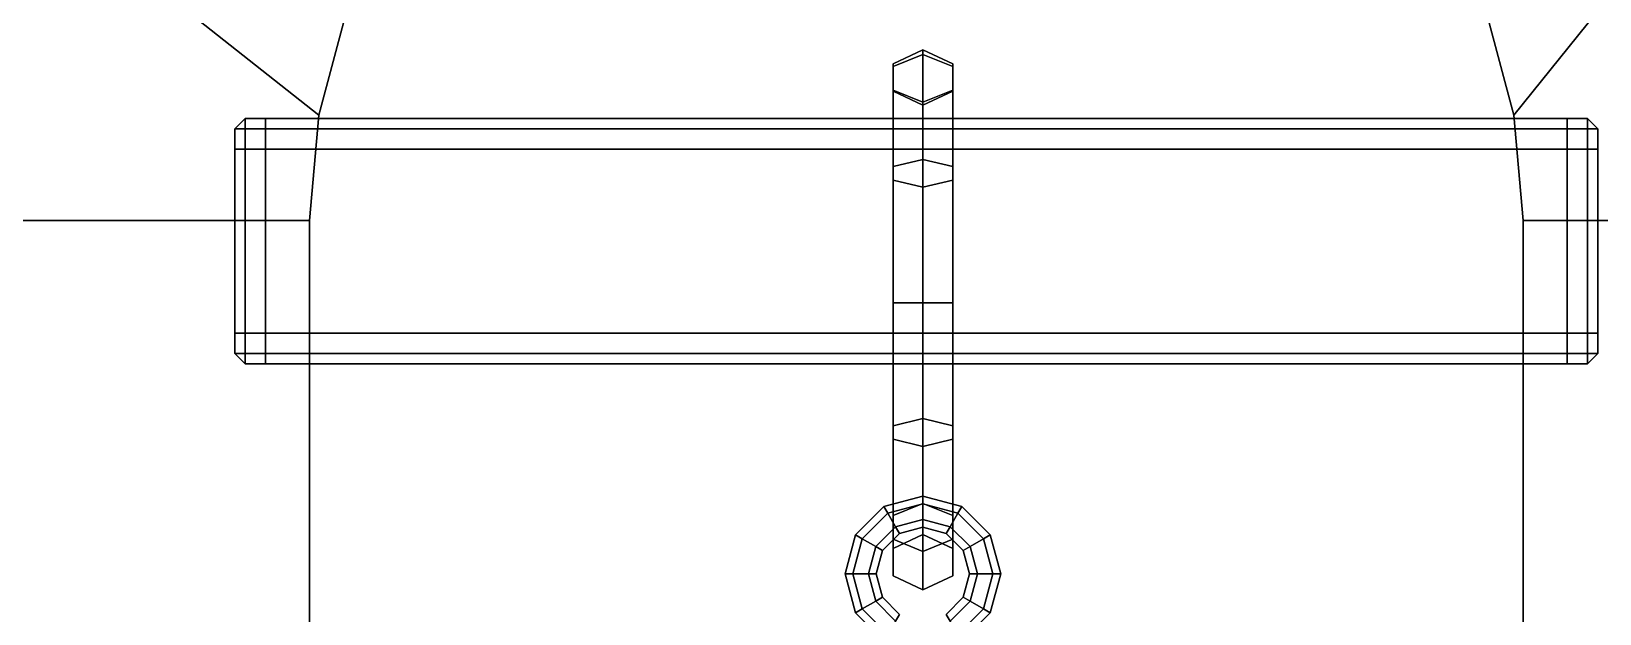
# Model space of a CAD drawing. Header units: metres. Extents: x -14.1 to 14.1, y -13.2 to 13.2.
# Drawn here: x -3.047 to -0.761, y -4.89 to -4.042 of the extents above; entities that cross this region are included whole.
import ezdxf

# ---------------------------------------------------------------- set-up
doc = ezdxf.new("R2010")
doc.units = ezdxf.units.M

msp = doc.modelspace()

# ---------------------------------------------------------------- linework, layer by layer
at = {"layer": 'beam1', "color": 19}
for points in [[(-2.73579, -4.18344, 17.5966), (-2.73579, -4.16855, 17.5817), (-2.75068, -4.18344, 17.5817)], [(-2.75068, -4.18344, 17.5817), (-2.73579, -4.16855, 17.5817), (-2.73579, -4.16855, 17.5519), (-2.75068, -4.18344, 17.5519)], [(-2.75068, -4.18344, 17.5519), (-2.73579, -4.16855, 17.5519), (-2.73579, -4.16855, 17.284), (-2.75068, -4.18344, 17.284)], [(-2.73579, -4.16855, 17.2542), (-2.75068, -4.18344, 17.2542), (-2.75068, -4.18344, 17.284), (-2.73579, -4.16855, 17.284)], [(-2.73579, -4.16855, 17.2542), (-2.73579, -4.18344, 17.2393), (-2.75068, -4.18344, 17.2542)], [(-2.73579, -4.18344, 17.5966), (-2.75068, -4.18344, 17.5817), (-2.75068, -4.21327, 17.5817), (-2.73579, -4.21327, 17.5966)], [(-2.75068, -4.18344, 17.2542), (-2.73579, -4.18344, 17.2393), (-2.73579, -4.21327, 17.2393), (-2.75068, -4.21327, 17.2542)], [(-2.75068, -4.18344, 17.5817), (-2.75068, -4.18344, 17.5519), (-2.75068, -4.21327, 17.5519), (-2.75068, -4.21327, 17.5817)], [(-2.75068, -4.21327, 17.284), (-2.75068, -4.21327, 17.5519), (-2.75068, -4.18344, 17.5519), (-2.75068, -4.18344, 17.284)], [(-2.75068, -4.18344, 17.2542), (-2.75068, -4.21327, 17.2542), (-2.75068, -4.21327, 17.284), (-2.75068, -4.18344, 17.284)], [(-2.73579, -4.18344, 17.2393), (-2.73579, -4.16855, 17.2542), (-2.70596, -4.16855, 17.2542), (-2.70596, -4.18344, 17.2393)], [(-2.73579, -4.16855, 17.2542), (-2.73579, -4.16855, 17.284), (-2.70596, -4.16855, 17.284), (-2.70596, -4.16855, 17.2542)], [(-2.73579, -4.16855, 17.284), (-2.73579, -4.16855, 17.5519), (-2.70596, -4.16855, 17.5519), (-2.70596, -4.16855, 17.284)], [(-2.73579, -4.16855, 17.5817), (-2.70596, -4.16855, 17.5817), (-2.70596, -4.16855, 17.5519), (-2.73579, -4.16855, 17.5519)], [(-2.73579, -4.16855, 17.5817), (-2.73579, -4.18344, 17.5966), (-2.70596, -4.18344, 17.5966), (-2.70596, -4.16855, 17.5817)], [(-2.73579, -4.18344, 17.2393), (-2.70596, -4.18344, 17.2393), (-2.70596, -4.21327, 17.2393), (-2.73579, -4.21327, 17.2393)], [(-2.73579, -4.18344, 17.5966), (-2.73579, -4.21327, 17.5966), (-2.70596, -4.21327, 17.5966), (-2.70596, -4.18344, 17.5966)], [(-2.70596, -4.16855, 17.5817), (-2.70596, -4.18344, 17.5966), (-0.808516, -4.18344, 17.5966), (-0.808516, -4.16855, 17.5817)], [(-0.808516, -4.16855, 17.5519), (-2.70596, -4.16855, 17.5519), (-2.70596, -4.16855, 17.5817), (-0.808516, -4.16855, 17.5817)], [(-2.70596, -4.16855, 17.5519), (-0.808516, -4.16855, 17.5519), (-0.808516, -4.16855, 17.284), (-2.70596, -4.16855, 17.284)], [(-2.70596, -4.16855, 17.284), (-0.808516, -4.16855, 17.284), (-0.808516, -4.16855, 17.2542), (-2.70596, -4.16855, 17.2542)], [(-0.808516, -4.16855, 17.2542), (-0.808516, -4.18344, 17.2393), (-2.70596, -4.18344, 17.2393), (-2.70596, -4.16855, 17.2542)], [(-0.808516, -4.18344, 17.5966), (-2.70596, -4.18344, 17.5966), (-2.70596, -4.21327, 17.5966), (-0.808516, -4.21327, 17.5966)], [(-2.70596, -4.18344, 17.2393), (-0.808516, -4.18344, 17.2393), (-0.808516, -4.21327, 17.2393), (-2.70596, -4.21327, 17.2393)], [(-0.778686, -4.18344, 17.5966), (-0.778686, -4.16855, 17.5817), (-0.808516, -4.16855, 17.5817), (-0.808516, -4.18344, 17.5966)], [(-0.778686, -4.16855, 17.5817), (-0.778686, -4.16855, 17.5519), (-0.808516, -4.16855, 17.5519), (-0.808516, -4.16855, 17.5817)], [(-0.778686, -4.16855, 17.5519), (-0.778686, -4.16855, 17.284), (-0.808516, -4.16855, 17.284), (-0.808516, -4.16855, 17.5519)], [(-0.778686, -4.16855, 17.2542), (-0.808516, -4.16855, 17.2542), (-0.808516, -4.16855, 17.284), (-0.778686, -4.16855, 17.284)], [(-0.778686, -4.16855, 17.2542), (-0.778686, -4.18344, 17.2393), (-0.808516, -4.18344, 17.2393), (-0.808516, -4.16855, 17.2542)], [(-0.778686, -4.18344, 17.5966), (-0.808516, -4.18344, 17.5966), (-0.808516, -4.21327, 17.5966), (-0.778686, -4.21327, 17.5966)], [(-0.778686, -4.18344, 17.2393), (-0.778686, -4.21327, 17.2393), (-0.808516, -4.21327, 17.2393), (-0.808516, -4.18344, 17.2393)], [(-0.778686, -4.16855, 17.5817), (-0.778686, -4.18344, 17.5966), (-0.763792, -4.18344, 17.5817)], [(-0.778686, -4.16855, 17.5817), (-0.763792, -4.18344, 17.5817), (-0.763792, -4.18344, 17.5519), (-0.778686, -4.16855, 17.5519)], [(-0.763792, -4.18344, 17.284), (-0.778686, -4.16855, 17.284), (-0.778686, -4.16855, 17.5519), (-0.763792, -4.18344, 17.5519)], [(-0.763792, -4.18344, 17.2542), (-0.778686, -4.16855, 17.2542), (-0.778686, -4.16855, 17.284), (-0.763792, -4.18344, 17.284)], [(-0.778686, -4.18344, 17.2393), (-0.778686, -4.16855, 17.2542), (-0.763792, -4.18344, 17.2542)], [(-0.778686, -4.18344, 17.2393), (-0.763792, -4.18344, 17.2542), (-0.763792, -4.21327, 17.2542), (-0.778686, -4.21327, 17.2393)], [(-0.763792, -4.18344, 17.5817), (-0.778686, -4.18344, 17.5966), (-0.778686, -4.21327, 17.5966), (-0.763792, -4.21327, 17.5817)], [(-0.763792, -4.18344, 17.2542), (-0.763792, -4.18344, 17.284), (-0.763792, -4.21327, 17.284), (-0.763792, -4.21327, 17.2542)], [(-0.763792, -4.21327, 17.5519), (-0.763792, -4.21327, 17.284), (-0.763792, -4.18344, 17.284), (-0.763792, -4.18344, 17.5519)], [(-0.763792, -4.18344, 17.5817), (-0.763792, -4.21327, 17.5817), (-0.763792, -4.21327, 17.5519), (-0.763792, -4.18344, 17.5519)], [(-2.75068, -4.48117, 17.5817), (-2.73579, -4.48117, 17.5966), (-2.73579, -4.21327, 17.5966), (-2.75068, -4.21327, 17.5817)], [(-2.75068, -4.21327, 17.2542), (-2.73579, -4.21327, 17.2393), (-2.73579, -4.48117, 17.2393), (-2.75068, -4.48117, 17.2542)], [(-2.75068, -4.48117, 17.284), (-2.75068, -4.21327, 17.284), (-2.75068, -4.21327, 17.2542), (-2.75068, -4.48117, 17.2542)], [(-2.75068, -4.48117, 17.284), (-2.75068, -4.48117, 17.5519), (-2.75068, -4.21327, 17.5519), (-2.75068, -4.21327, 17.284)], [(-2.75068, -4.21327, 17.5519), (-2.75068, -4.48117, 17.5519), (-2.75068, -4.48117, 17.5817), (-2.75068, -4.21327, 17.5817)], [(-2.73579, -4.48117, 17.2393), (-2.73579, -4.21327, 17.2393), (-2.70596, -4.21327, 17.2393), (-2.70596, -4.48117, 17.2393)], [(-2.73579, -4.21327, 17.5966), (-2.73579, -4.48117, 17.5966), (-2.70596, -4.48117, 17.5966), (-2.70596, -4.21327, 17.5966)], [(-2.70596, -4.48117, 17.5966), (-0.808516, -4.48117, 17.5966), (-0.808516, -4.21327, 17.5966), (-2.70596, -4.21327, 17.5966)], [(-0.808516, -4.48117, 17.2393), (-2.70596, -4.48117, 17.2393), (-2.70596, -4.21327, 17.2393), (-0.808516, -4.21327, 17.2393)], [(-0.778686, -4.48117, 17.5966), (-0.778686, -4.21327, 17.5966), (-0.808516, -4.21327, 17.5966), (-0.808516, -4.48117, 17.5966)], [(-0.778686, -4.21327, 17.2393), (-0.778686, -4.48117, 17.2393), (-0.808516, -4.48117, 17.2393), (-0.808516, -4.21327, 17.2393)], [(-0.763792, -4.21327, 17.5817), (-0.778686, -4.21327, 17.5966), (-0.778686, -4.48117, 17.5966), (-0.763792, -4.48117, 17.5817)], [(-0.763792, -4.48117, 17.2542), (-0.778686, -4.48117, 17.2393), (-0.778686, -4.21327, 17.2393), (-0.763792, -4.21327, 17.2542)], [(-0.763792, -4.48117, 17.5519), (-0.763792, -4.21327, 17.5519), (-0.763792, -4.21327, 17.5817), (-0.763792, -4.48117, 17.5817)], [(-0.763792, -4.48117, 17.5519), (-0.763792, -4.48117, 17.284), (-0.763792, -4.21327, 17.284), (-0.763792, -4.21327, 17.5519)], [(-0.763792, -4.21327, 17.284), (-0.763792, -4.48117, 17.284), (-0.763792, -4.48117, 17.2542), (-0.763792, -4.21327, 17.2542)], [(-2.73579, -4.51095, 17.2393), (-2.75068, -4.51095, 17.2542), (-2.75068, -4.48117, 17.2542), (-2.73579, -4.48117, 17.2393)], [(-2.75068, -4.51095, 17.5817), (-2.73579, -4.51095, 17.5966), (-2.73579, -4.48117, 17.5966), (-2.75068, -4.48117, 17.5817)], [(-2.75068, -4.51095, 17.2542), (-2.75068, -4.51095, 17.284), (-2.75068, -4.48117, 17.284), (-2.75068, -4.48117, 17.2542)], [(-2.75068, -4.48117, 17.5519), (-2.75068, -4.48117, 17.284), (-2.75068, -4.51095, 17.284), (-2.75068, -4.51095, 17.5519)], [(-2.75068, -4.51095, 17.5817), (-2.75068, -4.48117, 17.5817), (-2.75068, -4.48117, 17.5519), (-2.75068, -4.51095, 17.5519)], [(-2.73579, -4.51095, 17.5966), (-2.70596, -4.51095, 17.5966), (-2.70596, -4.48117, 17.5966), (-2.73579, -4.48117, 17.5966)], [(-2.73579, -4.51095, 17.2393), (-2.73579, -4.48117, 17.2393), (-2.70596, -4.48117, 17.2393), (-2.70596, -4.51095, 17.2393)], [(-0.808516, -4.51095, 17.2393), (-2.70596, -4.51095, 17.2393), (-2.70596, -4.48117, 17.2393), (-0.808516, -4.48117, 17.2393)], [(-2.70596, -4.51095, 17.5966), (-0.808516, -4.51095, 17.5966), (-0.808516, -4.48117, 17.5966), (-2.70596, -4.48117, 17.5966)], [(-0.778686, -4.51095, 17.5966), (-0.778686, -4.48117, 17.5966), (-0.808516, -4.48117, 17.5966), (-0.808516, -4.51095, 17.5966)], [(-0.778686, -4.51095, 17.2393), (-0.808516, -4.51095, 17.2393), (-0.808516, -4.48117, 17.2393), (-0.778686, -4.48117, 17.2393)], [(-0.763792, -4.51095, 17.2542), (-0.778686, -4.51095, 17.2393), (-0.778686, -4.48117, 17.2393), (-0.763792, -4.48117, 17.2542)], [(-0.778686, -4.51095, 17.5966), (-0.763792, -4.51095, 17.5817), (-0.763792, -4.48117, 17.5817), (-0.778686, -4.48117, 17.5966)], [(-0.763792, -4.51095, 17.2542), (-0.763792, -4.48117, 17.2542), (-0.763792, -4.48117, 17.284), (-0.763792, -4.51095, 17.284)], [(-0.763792, -4.48117, 17.284), (-0.763792, -4.48117, 17.5519), (-0.763792, -4.51095, 17.5519), (-0.763792, -4.51095, 17.284)], [(-0.763792, -4.51095, 17.5817), (-0.763792, -4.51095, 17.5519), (-0.763792, -4.48117, 17.5519), (-0.763792, -4.48117, 17.5817)], [(-2.73579, -4.51095, 17.2393), (-2.73579, -4.52589, 17.2542), (-2.75068, -4.51095, 17.2542)], [(-2.75068, -4.51095, 17.2542), (-2.73579, -4.52589, 17.2542), (-2.73579, -4.52589, 17.284), (-2.75068, -4.51095, 17.284)], [(-2.75068, -4.51095, 17.284), (-2.73579, -4.52589, 17.284), (-2.73579, -4.52589, 17.5519), (-2.75068, -4.51095, 17.5519)], [(-2.73579, -4.52589, 17.5817), (-2.75068, -4.51095, 17.5817), (-2.75068, -4.51095, 17.5519), (-2.73579, -4.52589, 17.5519)], [(-2.73579, -4.52589, 17.5817), (-2.73579, -4.51095, 17.5966), (-2.75068, -4.51095, 17.5817)], [(-2.73579, -4.51095, 17.5966), (-2.73579, -4.52589, 17.5817), (-2.70596, -4.52589, 17.5817), (-2.70596, -4.51095, 17.5966)], [(-2.73579, -4.52589, 17.2542), (-2.73579, -4.51095, 17.2393), (-2.70596, -4.51095, 17.2393), (-2.70596, -4.52589, 17.2542)], [(-2.73579, -4.52589, 17.5817), (-2.73579, -4.52589, 17.5519), (-2.70596, -4.52589, 17.5519), (-2.70596, -4.52589, 17.5817)], [(-2.73579, -4.52589, 17.5519), (-2.73579, -4.52589, 17.284), (-2.70596, -4.52589, 17.284), (-2.70596, -4.52589, 17.5519)], [(-2.73579, -4.52589, 17.2542), (-2.70596, -4.52589, 17.2542), (-2.70596, -4.52589, 17.284), (-2.73579, -4.52589, 17.284)], [(-2.70596, -4.52589, 17.2542), (-2.70596, -4.51095, 17.2393), (-0.808516, -4.51095, 17.2393), (-0.808516, -4.52589, 17.2542)], [(-0.808516, -4.52589, 17.5817), (-0.808516, -4.51095, 17.5966), (-2.70596, -4.51095, 17.5966), (-2.70596, -4.52589, 17.5817)], [(-0.808516, -4.52589, 17.284), (-2.70596, -4.52589, 17.284), (-2.70596, -4.52589, 17.2542), (-0.808516, -4.52589, 17.2542)], [(-2.70596, -4.52589, 17.284), (-0.808516, -4.52589, 17.284), (-0.808516, -4.52589, 17.5519), (-2.70596, -4.52589, 17.5519)], [(-2.70596, -4.52589, 17.5519), (-0.808516, -4.52589, 17.5519), (-0.808516, -4.52589, 17.5817), (-2.70596, -4.52589, 17.5817)], [(-0.778686, -4.51095, 17.2393), (-0.778686, -4.52589, 17.2542), (-0.808516, -4.52589, 17.2542), (-0.808516, -4.51095, 17.2393)], [(-0.778686, -4.52589, 17.5817), (-0.778686, -4.51095, 17.5966), (-0.808516, -4.51095, 17.5966), (-0.808516, -4.52589, 17.5817)], [(-0.778686, -4.52589, 17.2542), (-0.778686, -4.52589, 17.284), (-0.808516, -4.52589, 17.284), (-0.808516, -4.52589, 17.2542)], [(-0.778686, -4.52589, 17.284), (-0.778686, -4.52589, 17.5519), (-0.808516, -4.52589, 17.5519), (-0.808516, -4.52589, 17.284)], [(-0.778686, -4.52589, 17.5817), (-0.808516, -4.52589, 17.5817), (-0.808516, -4.52589, 17.5519), (-0.778686, -4.52589, 17.5519)], [(-0.778686, -4.51095, 17.5966), (-0.778686, -4.52589, 17.5817), (-0.763792, -4.51095, 17.5817)], [(-0.763792, -4.51095, 17.5817), (-0.778686, -4.52589, 17.5817), (-0.778686, -4.52589, 17.5519), (-0.763792, -4.51095, 17.5519)], [(-0.763792, -4.51095, 17.5519), (-0.778686, -4.52589, 17.5519), (-0.778686, -4.52589, 17.284), (-0.763792, -4.51095, 17.284)], [(-0.778686, -4.52589, 17.2542), (-0.763792, -4.51095, 17.2542), (-0.763792, -4.51095, 17.284), (-0.778686, -4.52589, 17.284)], [(-0.778686, -4.52589, 17.2542), (-0.778686, -4.51095, 17.2393), (-0.763792, -4.51095, 17.2542)]]:
    msp.add_3dface(points, dxfattribs=at)
at = {"layer": 'bell1', "color": 27}
for points in [[(-1.74767, -4.72992, 17.4288), (-1.74767, -4.71861, 17.4091), (-1.80442, -4.73381, 17.4091), (-1.79874, -4.74361, 17.4288)], [(-1.74767, -4.71861, 17.4091), (-1.74767, -4.72992, 17.3894), (-1.79874, -4.74361, 17.3894), (-1.80442, -4.73381, 17.4091)], [(-1.74767, -4.72992, 17.3894), (-1.74767, -4.75264, 17.3894), (-1.78738, -4.76329, 17.3894), (-1.79874, -4.74361, 17.3894)], [(-1.74767, -4.75264, 17.4288), (-1.74767, -4.72992, 17.4288), (-1.79874, -4.74361, 17.4288), (-1.78738, -4.76329, 17.4288)], [(-1.69664, -4.74361, 17.4288), (-1.69096, -4.73381, 17.4091), (-1.74767, -4.71861, 17.4091), (-1.74767, -4.72992, 17.4288)], [(-1.69096, -4.73381, 17.4091), (-1.69664, -4.74361, 17.3894), (-1.74767, -4.72992, 17.3894), (-1.74767, -4.71861, 17.4091)], [(-1.69664, -4.74361, 17.3894), (-1.70795, -4.76329, 17.3894), (-1.74767, -4.75264, 17.3894), (-1.74767, -4.72992, 17.3894)], [(-1.70795, -4.76329, 17.4288), (-1.69664, -4.74361, 17.4288), (-1.74767, -4.72992, 17.4288), (-1.74767, -4.75264, 17.4288)], [(-1.80442, -4.73381, 17.4091), (-1.79874, -4.74361, 17.3894), (-1.83613, -4.781, 17.3894), (-1.84597, -4.77532, 17.4091)], [(-1.79874, -4.74361, 17.4288), (-1.80442, -4.73381, 17.4091), (-1.84597, -4.77532, 17.4091), (-1.83613, -4.781, 17.4288)], [(-1.79874, -4.74361, 17.3894), (-1.78738, -4.76329, 17.3894), (-1.81645, -4.79236, 17.3894), (-1.83613, -4.781, 17.3894)], [(-1.78738, -4.76329, 17.4288), (-1.79874, -4.74361, 17.4288), (-1.83613, -4.781, 17.4288), (-1.81645, -4.79236, 17.4288)], [(-1.74767, -4.764, 17.4091), (-1.74767, -4.75264, 17.4288), (-1.78738, -4.76329, 17.4288), (-1.7817, -4.77313, 17.4091)], [(-1.74767, -4.75264, 17.3894), (-1.74767, -4.764, 17.4091), (-1.7817, -4.77313, 17.4091), (-1.78738, -4.76329, 17.3894)], [(-1.71363, -4.77313, 17.4091), (-1.70795, -4.76329, 17.4288), (-1.74767, -4.75264, 17.4288), (-1.74767, -4.764, 17.4091)], [(-1.70795, -4.76329, 17.3894), (-1.71363, -4.77313, 17.4091), (-1.74767, -4.764, 17.4091), (-1.74767, -4.75264, 17.3894)], [(-1.67888, -4.79236, 17.4288), (-1.65925, -4.781, 17.4288), (-1.69664, -4.74361, 17.4288), (-1.70795, -4.76329, 17.4288)], [(-1.65925, -4.781, 17.3894), (-1.67888, -4.79236, 17.3894), (-1.70795, -4.76329, 17.3894), (-1.69664, -4.74361, 17.3894)], [(-1.65925, -4.781, 17.4288), (-1.64941, -4.77532, 17.4091), (-1.69096, -4.73381, 17.4091), (-1.69664, -4.74361, 17.4288)], [(-1.64941, -4.77532, 17.4091), (-1.65925, -4.781, 17.3894), (-1.69664, -4.74361, 17.3894), (-1.69096, -4.73381, 17.4091)], [(-1.84597, -4.77532, 17.4091), (-1.83613, -4.781, 17.3894), (-1.84982, -4.83207, 17.3894), (-1.86117, -4.83207, 17.4091)], [(-1.83613, -4.781, 17.4288), (-1.84597, -4.77532, 17.4091), (-1.86117, -4.83207, 17.4091), (-1.84982, -4.83207, 17.4288)], [(-1.78738, -4.76329, 17.3894), (-1.7817, -4.77313, 17.4091), (-1.80666, -4.79804, 17.4091), (-1.81645, -4.79236, 17.3894)], [(-1.7817, -4.77313, 17.4091), (-1.78738, -4.76329, 17.4288), (-1.81645, -4.79236, 17.4288), (-1.80666, -4.79804, 17.4091)], [(-1.67888, -4.79236, 17.3894), (-1.68872, -4.79804, 17.4091), (-1.71363, -4.77313, 17.4091), (-1.70795, -4.76329, 17.3894)], [(-1.68872, -4.79804, 17.4091), (-1.67888, -4.79236, 17.4288), (-1.70795, -4.76329, 17.4288), (-1.71363, -4.77313, 17.4091)], [(-1.64556, -4.83207, 17.4288), (-1.6342, -4.83207, 17.4091), (-1.64941, -4.77532, 17.4091), (-1.65925, -4.781, 17.4288)], [(-1.6342, -4.83207, 17.4091), (-1.64556, -4.83207, 17.3894), (-1.65925, -4.781, 17.3894), (-1.64941, -4.77532, 17.4091)], [(-1.81645, -4.79236, 17.4288), (-1.83613, -4.781, 17.4288), (-1.84982, -4.83207, 17.4288), (-1.8271, -4.83207, 17.4288)], [(-1.83613, -4.781, 17.3894), (-1.81645, -4.79236, 17.3894), (-1.8271, -4.83207, 17.3894), (-1.84982, -4.83207, 17.3894)], [(-1.80666, -4.79804, 17.4091), (-1.81645, -4.79236, 17.4288), (-1.8271, -4.83207, 17.4288), (-1.81578, -4.83207, 17.4091)], [(-1.81645, -4.79236, 17.3894), (-1.80666, -4.79804, 17.4091), (-1.81578, -4.83207, 17.4091), (-1.8271, -4.83207, 17.3894)], [(-1.66824, -4.83207, 17.3894), (-1.6796, -4.83207, 17.4091), (-1.68872, -4.79804, 17.4091), (-1.67888, -4.79236, 17.3894)], [(-1.6796, -4.83207, 17.4091), (-1.66824, -4.83207, 17.4288), (-1.67888, -4.79236, 17.4288), (-1.68872, -4.79804, 17.4091)], [(-1.66824, -4.83207, 17.4288), (-1.64556, -4.83207, 17.4288), (-1.65925, -4.781, 17.4288), (-1.67888, -4.79236, 17.4288)], [(-1.64556, -4.83207, 17.3894), (-1.66824, -4.83207, 17.3894), (-1.67888, -4.79236, 17.3894), (-1.65925, -4.781, 17.3894)], [(-1.84982, -4.83207, 17.4288), (-1.86117, -4.83207, 17.4091), (-1.84597, -4.88882, 17.4091), (-1.83613, -4.88314, 17.4288)], [(-1.86117, -4.83207, 17.4091), (-1.84982, -4.83207, 17.3894), (-1.83613, -4.88314, 17.3894), (-1.84597, -4.88882, 17.4091)], [(-1.84982, -4.83207, 17.3894), (-1.8271, -4.83207, 17.3894), (-1.81645, -4.87179, 17.3894), (-1.83613, -4.88314, 17.3894)], [(-1.8271, -4.83207, 17.4288), (-1.84982, -4.83207, 17.4288), (-1.83613, -4.88314, 17.4288), (-1.81645, -4.87179, 17.4288)], [(-1.8271, -4.83207, 17.3894), (-1.81578, -4.83207, 17.4091), (-1.80666, -4.86611, 17.4091), (-1.81645, -4.87179, 17.3894)], [(-1.81578, -4.83207, 17.4091), (-1.8271, -4.83207, 17.4288), (-1.81645, -4.87179, 17.4288), (-1.80666, -4.86611, 17.4091)], [(-1.68872, -4.86611, 17.4091), (-1.67888, -4.87179, 17.4288), (-1.66824, -4.83207, 17.4288), (-1.6796, -4.83207, 17.4091)], [(-1.67888, -4.87179, 17.3894), (-1.68872, -4.86611, 17.4091), (-1.6796, -4.83207, 17.4091), (-1.66824, -4.83207, 17.3894)], [(-1.65925, -4.88314, 17.3894), (-1.67888, -4.87179, 17.3894), (-1.66824, -4.83207, 17.3894), (-1.64556, -4.83207, 17.3894)], [(-1.67888, -4.87179, 17.4288), (-1.65925, -4.88314, 17.4288), (-1.64556, -4.83207, 17.4288), (-1.66824, -4.83207, 17.4288)], [(-1.64941, -4.88882, 17.4091), (-1.65925, -4.88314, 17.3894), (-1.64556, -4.83207, 17.3894), (-1.6342, -4.83207, 17.4091)], [(-1.65925, -4.88314, 17.4288), (-1.64941, -4.88882, 17.4091), (-1.6342, -4.83207, 17.4091), (-1.64556, -4.83207, 17.4288)], [(-1.81645, -4.87179, 17.3894), (-1.80666, -4.86611, 17.4091), (-1.7817, -4.89102, 17.4091), (-1.78738, -4.90086, 17.3894)], [(-1.80666, -4.86611, 17.4091), (-1.81645, -4.87179, 17.4288), (-1.78738, -4.90086, 17.4288), (-1.7817, -4.89102, 17.4091)], [(-1.70795, -4.90086, 17.3894), (-1.71363, -4.89102, 17.4091), (-1.68872, -4.86611, 17.4091), (-1.67888, -4.87179, 17.3894)], [(-1.71363, -4.89102, 17.4091), (-1.70795, -4.90086, 17.4288), (-1.67888, -4.87179, 17.4288), (-1.68872, -4.86611, 17.4091)], [(-1.83613, -4.88314, 17.4288), (-1.84597, -4.88882, 17.4091), (-1.80442, -4.93033, 17.4091), (-1.79874, -4.92053, 17.4288)], [(-1.84597, -4.88882, 17.4091), (-1.83613, -4.88314, 17.3894), (-1.79874, -4.92053, 17.3894), (-1.80442, -4.93033, 17.4091)], [(-1.81645, -4.87179, 17.4288), (-1.83613, -4.88314, 17.4288), (-1.79874, -4.92053, 17.4288), (-1.78738, -4.90086, 17.4288)], [(-1.83613, -4.88314, 17.3894), (-1.81645, -4.87179, 17.3894), (-1.78738, -4.90086, 17.3894), (-1.79874, -4.92053, 17.3894)], [(-1.70795, -4.90086, 17.4288), (-1.69664, -4.92053, 17.4288), (-1.65925, -4.88314, 17.4288), (-1.67888, -4.87179, 17.4288)], [(-1.69664, -4.92053, 17.3894), (-1.70795, -4.90086, 17.3894), (-1.67888, -4.87179, 17.3894), (-1.65925, -4.88314, 17.3894)], [(-1.69664, -4.92053, 17.4288), (-1.69096, -4.93033, 17.4091), (-1.64941, -4.88882, 17.4091), (-1.65925, -4.88314, 17.4288)], [(-1.69096, -4.93033, 17.4091), (-1.69664, -4.92053, 17.3894), (-1.65925, -4.88314, 17.3894), (-1.64941, -4.88882, 17.4091)]]:
    msp.add_3dface(points, dxfattribs=at)
at = {"layer": 'facade', "color": 30}
for points in [[(0.221424, -2.78999, 18.1308), (-0.926184, -4.01479, 18.1308), (-0.88629, -4.16372, 18.1308)], [(-0.88629, -4.16372, 16.6459), (-0.926184, -4.01479, 16.6459), (0.221424, -2.78999, 16.6459)], [(-0.88629, -4.16372, 18.1308), (-0.872828, -4.31735, 18.1308), (0.808645, -4.31735, 18.1308), (0.221424, -2.78999, 18.1308)], [(0.808645, -4.31735, 16.6459), (-0.872828, -4.31735, 16.6459), (-0.88629, -4.16372, 16.6459), (0.221424, -2.78999, 16.6459)], [(-2.62836, -4.16372, 18.1308), (-2.58847, -4.01479, 18.1308), (-3.98465, -2.97376, 18.1308), (-3.99454, -3.08535, 18.1308)], [(-3.99454, -3.08535, 16.6459), (-3.98465, -2.97376, 16.6459), (-2.58847, -4.01479, 16.6459), (-2.62836, -4.16372, 16.6459)], [(-3.99454, -3.08535, 18.1308), (-3.99454, -4.31735, 18.1308), (-2.64183, -4.31735, 18.1308), (-2.62836, -4.16372, 18.1308)], [(-2.62836, -4.16372, 16.6459), (-2.64183, -4.31735, 16.6459), (-3.99454, -4.31735, 16.6459), (-3.99454, -3.08535, 16.6459)], [(-2.64183, -6.7974, 18.1308), (-2.64183, -4.31735, 18.1308), (-3.99454, -4.31735, 18.1308), (-3.99454, -9.82494, 18.1308)], [(-3.99454, -9.82494, 16.6459), (-3.99454, -4.31735, 16.6459), (-2.64183, -4.31735, 16.6459), (-2.64183, -6.7974, 16.6459)], [(0.808645, -6.79754, 16.6459), (-0.872784, -6.79754, 16.6459), (-0.872828, -4.31735, 16.6459), (0.808645, -4.31735, 16.6459)], [(0.808645, -6.79754, 18.1308), (0.808645, -4.31735, 18.1308), (-0.872828, -4.31735, 18.1308), (-0.872784, -6.79754, 18.1308)]]:
    msp.add_3dface(points, dxfattribs=at)
at = {"layer": 'facade2', "color": 22}
for points in [[(-2.58847, -4.01479, 18.1308), (-2.62836, -4.16372, 18.1308), (-2.62836, -4.16372, 16.6459), (-2.58847, -4.01479, 16.6459)], [(-0.88629, -4.16372, 18.1308), (-0.926184, -4.01479, 18.1308), (-0.926184, -4.01479, 16.6459), (-0.88629, -4.16372, 16.6459)], [(-2.62836, -4.16372, 18.1308), (-2.64183, -4.31735, 18.1308), (-2.64183, -4.31735, 16.6459), (-2.62836, -4.16372, 16.6459)], [(-0.872828, -4.31735, 18.1308), (-0.88629, -4.16372, 18.1308), (-0.88629, -4.16372, 16.6459), (-0.872828, -4.31735, 16.6459)], [(-2.64183, -4.31735, 18.1308), (-2.64183, -6.7974, 18.1308), (-2.64183, -6.7974, 16.6459), (-2.64183, -4.31735, 16.6459)], [(-0.872784, -6.79754, 18.1308), (-0.872828, -4.31735, 18.1308), (-0.872828, -4.31735, 16.6459), (-0.872784, -6.79754, 16.6459)]]:
    msp.add_3dface(points, dxfattribs=at)
at = {"layer": 'ring1', "color": 12}
for points in [[(-1.74767, -4.06846, 17.4091), (-1.79123, -4.08903, 17.4091), (-1.79123, -4.09292, 17.5769), (-1.74767, -4.07512, 17.5856)], [(-1.74767, -4.07512, 17.2326), (-1.79123, -4.09292, 17.2413), (-1.79123, -4.08903, 17.4091), (-1.74767, -4.06846, 17.4091)], [(-1.70415, -4.08903, 17.4091), (-1.74767, -4.06846, 17.4091), (-1.74767, -4.07512, 17.5856), (-1.70415, -4.09292, 17.5769)], [(-1.70415, -4.09292, 17.2413), (-1.74767, -4.07512, 17.2326), (-1.74767, -4.06846, 17.4091), (-1.70415, -4.08903, 17.4091)], [(-1.74767, -4.22812, 17.1034), (-1.79123, -4.23841, 17.1184), (-1.79123, -4.09292, 17.2413), (-1.74767, -4.07512, 17.2326)], [(-1.74767, -4.07512, 17.5856), (-1.79123, -4.09292, 17.5769), (-1.79123, -4.23841, 17.6998), (-1.74767, -4.22812, 17.7148)], [(-1.79123, -4.09292, 17.2413), (-1.79123, -4.12718, 17.258), (-1.79123, -4.12857, 17.4091), (-1.79123, -4.08903, 17.4091)], [(-1.79123, -4.08903, 17.4091), (-1.79123, -4.12857, 17.4091), (-1.79123, -4.12718, 17.5602), (-1.79123, -4.09292, 17.5769)], [(-1.70415, -4.23841, 17.1184), (-1.74767, -4.22812, 17.1034), (-1.74767, -4.07512, 17.2326), (-1.70415, -4.09292, 17.2413)], [(-1.70415, -4.09292, 17.5769), (-1.74767, -4.07512, 17.5856), (-1.74767, -4.22812, 17.7148), (-1.70415, -4.23841, 17.6998)], [(-1.70415, -4.12857, 17.4091), (-1.70415, -4.08903, 17.4091), (-1.70415, -4.09292, 17.5769), (-1.70415, -4.12718, 17.5602)], [(-1.70415, -4.12718, 17.258), (-1.70415, -4.09292, 17.2413), (-1.70415, -4.08903, 17.4091), (-1.70415, -4.12857, 17.4091)], [(-1.79123, -4.23841, 17.1184), (-1.79123, -4.25822, 17.1474), (-1.79123, -4.12718, 17.258), (-1.79123, -4.09292, 17.2413)], [(-1.79123, -4.09292, 17.5769), (-1.79123, -4.12718, 17.5602), (-1.79123, -4.25822, 17.6708), (-1.79123, -4.23841, 17.6998)], [(-1.70415, -4.12718, 17.5602), (-1.70415, -4.09292, 17.5769), (-1.70415, -4.23841, 17.6998), (-1.70415, -4.25822, 17.6708)], [(-1.70415, -4.25822, 17.1474), (-1.70415, -4.23841, 17.1184), (-1.70415, -4.09292, 17.2413), (-1.70415, -4.12718, 17.258)], [(-1.79123, -4.25822, 17.1474), (-1.74767, -4.26851, 17.1624), (-1.74767, -4.14498, 17.2667), (-1.79123, -4.12718, 17.258)], [(-1.79123, -4.12718, 17.258), (-1.74767, -4.14498, 17.2667), (-1.74767, -4.1491, 17.4091), (-1.79123, -4.12857, 17.4091)], [(-1.79123, -4.12857, 17.4091), (-1.74767, -4.1491, 17.4091), (-1.74767, -4.14498, 17.5515), (-1.79123, -4.12718, 17.5602)], [(-1.79123, -4.12718, 17.5602), (-1.74767, -4.14498, 17.5515), (-1.74767, -4.26851, 17.6558), (-1.79123, -4.25822, 17.6708)], [(-1.74767, -4.26851, 17.1624), (-1.70415, -4.25822, 17.1474), (-1.70415, -4.12718, 17.258), (-1.74767, -4.14498, 17.2667)], [(-1.74767, -4.14498, 17.2667), (-1.70415, -4.12718, 17.258), (-1.70415, -4.12857, 17.4091), (-1.74767, -4.1491, 17.4091)], [(-1.74767, -4.1491, 17.4091), (-1.70415, -4.12857, 17.4091), (-1.70415, -4.12718, 17.5602), (-1.74767, -4.14498, 17.5515)], [(-1.74767, -4.14498, 17.5515), (-1.70415, -4.12718, 17.5602), (-1.70415, -4.25822, 17.6708), (-1.74767, -4.26851, 17.6558)], [(-1.74767, -4.22812, 17.7148), (-1.79123, -4.23841, 17.6998), (-1.79123, -4.4372, 17.7447), (-1.74767, -4.4372, 17.7621)], [(-1.74767, -4.4372, 17.0561), (-1.79123, -4.4372, 17.0735), (-1.79123, -4.23841, 17.1184), (-1.74767, -4.22812, 17.1034)], [(-1.70415, -4.23841, 17.6998), (-1.74767, -4.22812, 17.7148), (-1.74767, -4.4372, 17.7621), (-1.70415, -4.4372, 17.7447)], [(-1.70415, -4.4372, 17.0735), (-1.74767, -4.4372, 17.0561), (-1.74767, -4.22812, 17.1034), (-1.70415, -4.23841, 17.1184)], [(-1.79123, -4.23841, 17.6998), (-1.79123, -4.25822, 17.6708), (-1.79123, -4.4372, 17.7113), (-1.79123, -4.4372, 17.7447)], [(-1.79123, -4.4372, 17.0735), (-1.79123, -4.4372, 17.1069), (-1.79123, -4.25822, 17.1474), (-1.79123, -4.23841, 17.1184)], [(-1.70415, -4.25822, 17.6708), (-1.70415, -4.23841, 17.6998), (-1.70415, -4.4372, 17.7447), (-1.70415, -4.4372, 17.7113)], [(-1.70415, -4.4372, 17.1069), (-1.70415, -4.4372, 17.0735), (-1.70415, -4.23841, 17.1184), (-1.70415, -4.25822, 17.1474)], [(-1.79123, -4.25822, 17.6708), (-1.74767, -4.26851, 17.6558), (-1.74767, -4.4372, 17.694), (-1.79123, -4.4372, 17.7113)], [(-1.79123, -4.4372, 17.1069), (-1.74767, -4.4372, 17.1242), (-1.74767, -4.26851, 17.1624), (-1.79123, -4.25822, 17.1474)], [(-1.74767, -4.26851, 17.6558), (-1.70415, -4.25822, 17.6708), (-1.70415, -4.4372, 17.7113), (-1.74767, -4.4372, 17.694)], [(-1.74767, -4.4372, 17.1242), (-1.70415, -4.4372, 17.1069), (-1.70415, -4.25822, 17.1474), (-1.74767, -4.26851, 17.1624)], [(-1.74767, -4.4372, 17.7621), (-1.79123, -4.4372, 17.7447), (-1.79123, -4.63596, 17.6998), (-1.74767, -4.64624, 17.7148)], [(-1.79123, -4.4372, 17.7447), (-1.79123, -4.4372, 17.7113), (-1.79123, -4.61615, 17.6708), (-1.79123, -4.63596, 17.6998)], [(-1.79123, -4.4372, 17.7113), (-1.74767, -4.4372, 17.694), (-1.74767, -4.60586, 17.6558), (-1.79123, -4.61615, 17.6708)], [(-1.79123, -4.61615, 17.1474), (-1.74767, -4.60586, 17.1624), (-1.74767, -4.4372, 17.1242), (-1.79123, -4.4372, 17.1069)], [(-1.79123, -4.63596, 17.1184), (-1.79123, -4.61615, 17.1474), (-1.79123, -4.4372, 17.1069), (-1.79123, -4.4372, 17.0735)], [(-1.74767, -4.64624, 17.1034), (-1.79123, -4.63596, 17.1184), (-1.79123, -4.4372, 17.0735), (-1.74767, -4.4372, 17.0561)], [(-1.70415, -4.4372, 17.7447), (-1.74767, -4.4372, 17.7621), (-1.74767, -4.64624, 17.7148), (-1.70415, -4.63596, 17.6998)], [(-1.74767, -4.4372, 17.694), (-1.70415, -4.4372, 17.7113), (-1.70415, -4.61615, 17.6708), (-1.74767, -4.60586, 17.6558)], [(-1.74767, -4.60586, 17.1624), (-1.70415, -4.61615, 17.1474), (-1.70415, -4.4372, 17.1069), (-1.74767, -4.4372, 17.1242)], [(-1.70415, -4.63596, 17.1184), (-1.74767, -4.64624, 17.1034), (-1.74767, -4.4372, 17.0561), (-1.70415, -4.4372, 17.0735)], [(-1.70415, -4.4372, 17.7113), (-1.70415, -4.4372, 17.7447), (-1.70415, -4.63596, 17.6998), (-1.70415, -4.61615, 17.6708)], [(-1.70415, -4.61615, 17.1474), (-1.70415, -4.63596, 17.1184), (-1.70415, -4.4372, 17.0735), (-1.70415, -4.4372, 17.1069)], [(-1.79123, -4.61615, 17.6708), (-1.74767, -4.60586, 17.6558), (-1.74767, -4.72938, 17.5515), (-1.79123, -4.74719, 17.5602)], [(-1.79123, -4.74719, 17.258), (-1.74767, -4.72938, 17.2667), (-1.74767, -4.60586, 17.1624), (-1.79123, -4.61615, 17.1474)], [(-1.79123, -4.63596, 17.6998), (-1.79123, -4.61615, 17.6708), (-1.79123, -4.74719, 17.5602), (-1.79123, -4.78144, 17.5769)], [(-1.79123, -4.78144, 17.2413), (-1.79123, -4.74719, 17.258), (-1.79123, -4.61615, 17.1474), (-1.79123, -4.63596, 17.1184)], [(-1.74767, -4.60586, 17.6558), (-1.70415, -4.61615, 17.6708), (-1.70415, -4.74719, 17.5602), (-1.74767, -4.72938, 17.5515)], [(-1.74767, -4.72938, 17.2667), (-1.70415, -4.74719, 17.258), (-1.70415, -4.61615, 17.1474), (-1.74767, -4.60586, 17.1624)], [(-1.70415, -4.61615, 17.6708), (-1.70415, -4.63596, 17.6998), (-1.70415, -4.78144, 17.5769), (-1.70415, -4.74719, 17.5602)], [(-1.70415, -4.74719, 17.258), (-1.70415, -4.78144, 17.2413), (-1.70415, -4.63596, 17.1184), (-1.70415, -4.61615, 17.1474)], [(-1.74767, -4.64624, 17.7148), (-1.79123, -4.63596, 17.6998), (-1.79123, -4.78144, 17.5769), (-1.74767, -4.79924, 17.5856)], [(-1.74767, -4.79924, 17.2326), (-1.79123, -4.78144, 17.2413), (-1.79123, -4.63596, 17.1184), (-1.74767, -4.64624, 17.1034)], [(-1.70415, -4.63596, 17.6998), (-1.74767, -4.64624, 17.7148), (-1.74767, -4.79924, 17.5856), (-1.70415, -4.78144, 17.5769)], [(-1.70415, -4.78144, 17.2413), (-1.74767, -4.79924, 17.2326), (-1.74767, -4.64624, 17.1034), (-1.70415, -4.63596, 17.1184)], [(-1.79123, -4.79513, 17.4091), (-1.74767, -4.7746, 17.4091), (-1.74767, -4.72938, 17.2667), (-1.79123, -4.74719, 17.258)], [(-1.79123, -4.74719, 17.5602), (-1.74767, -4.72938, 17.5515), (-1.74767, -4.7746, 17.4091), (-1.79123, -4.79513, 17.4091)], [(-1.74767, -4.7746, 17.4091), (-1.70415, -4.79513, 17.4091), (-1.70415, -4.74719, 17.258), (-1.74767, -4.72938, 17.2667)], [(-1.74767, -4.72938, 17.5515), (-1.70415, -4.74719, 17.5602), (-1.70415, -4.79513, 17.4091), (-1.74767, -4.7746, 17.4091)], [(-1.79123, -4.83471, 17.4091), (-1.79123, -4.79513, 17.4091), (-1.79123, -4.74719, 17.258), (-1.79123, -4.78144, 17.2413)], [(-1.79123, -4.78144, 17.5769), (-1.79123, -4.74719, 17.5602), (-1.79123, -4.79513, 17.4091), (-1.79123, -4.83471, 17.4091)], [(-1.70415, -4.74719, 17.5602), (-1.70415, -4.78144, 17.5769), (-1.70415, -4.83471, 17.4091), (-1.70415, -4.79513, 17.4091)], [(-1.70415, -4.79513, 17.4091), (-1.70415, -4.83471, 17.4091), (-1.70415, -4.78144, 17.2413), (-1.70415, -4.74719, 17.258)], [(-1.74767, -4.79924, 17.5856), (-1.79123, -4.78144, 17.5769), (-1.79123, -4.83471, 17.4091), (-1.74767, -4.85528, 17.4091)], [(-1.74767, -4.85528, 17.4091), (-1.79123, -4.83471, 17.4091), (-1.79123, -4.78144, 17.2413), (-1.74767, -4.79924, 17.2326)], [(-1.70415, -4.78144, 17.5769), (-1.74767, -4.79924, 17.5856), (-1.74767, -4.85528, 17.4091), (-1.70415, -4.83471, 17.4091)], [(-1.70415, -4.83471, 17.4091), (-1.74767, -4.85528, 17.4091), (-1.74767, -4.79924, 17.2326), (-1.70415, -4.78144, 17.2413)]]:
    msp.add_3dface(points, dxfattribs=at)

doc.saveas('drawing.dxf')
